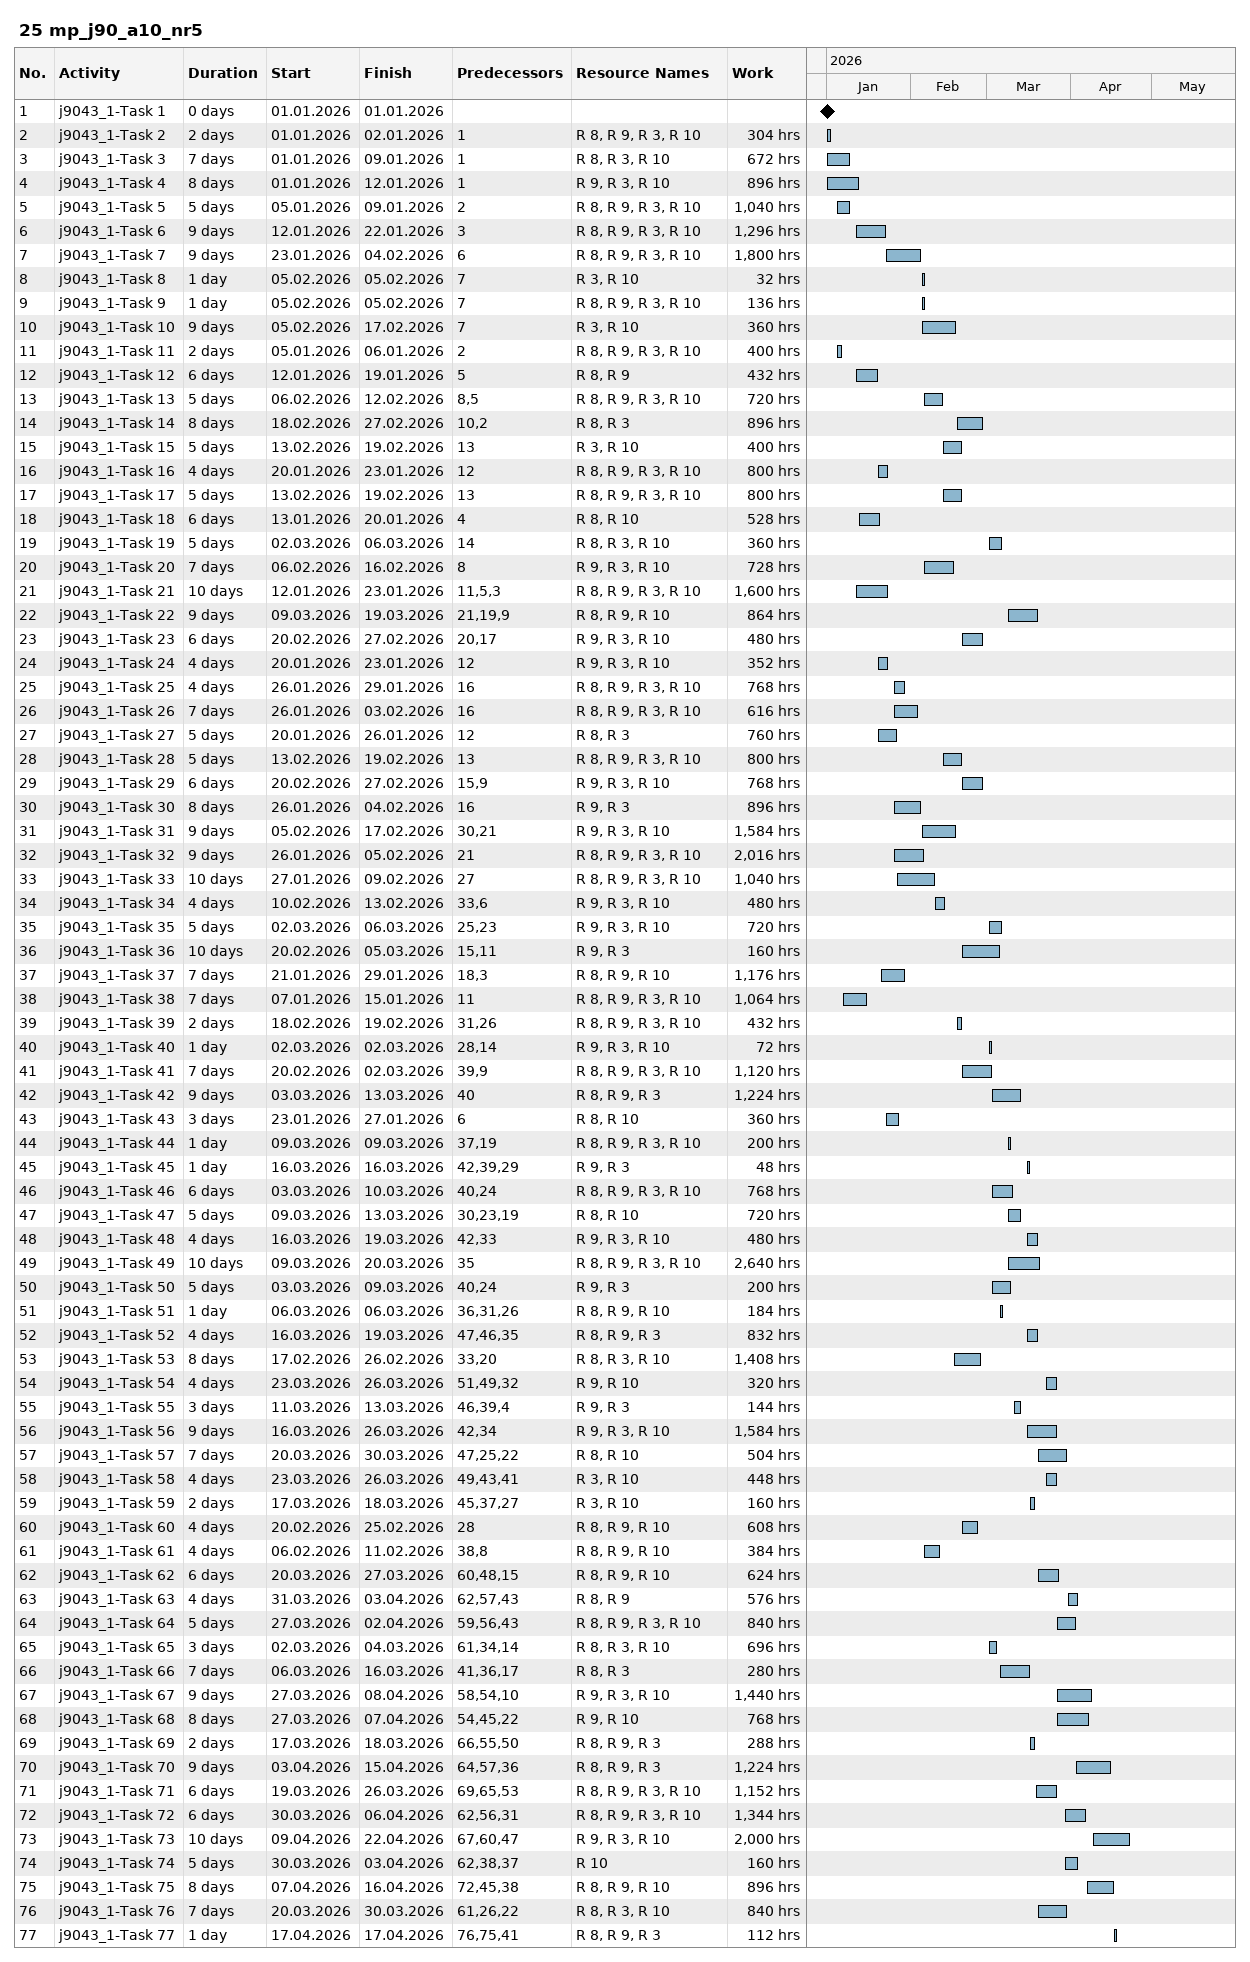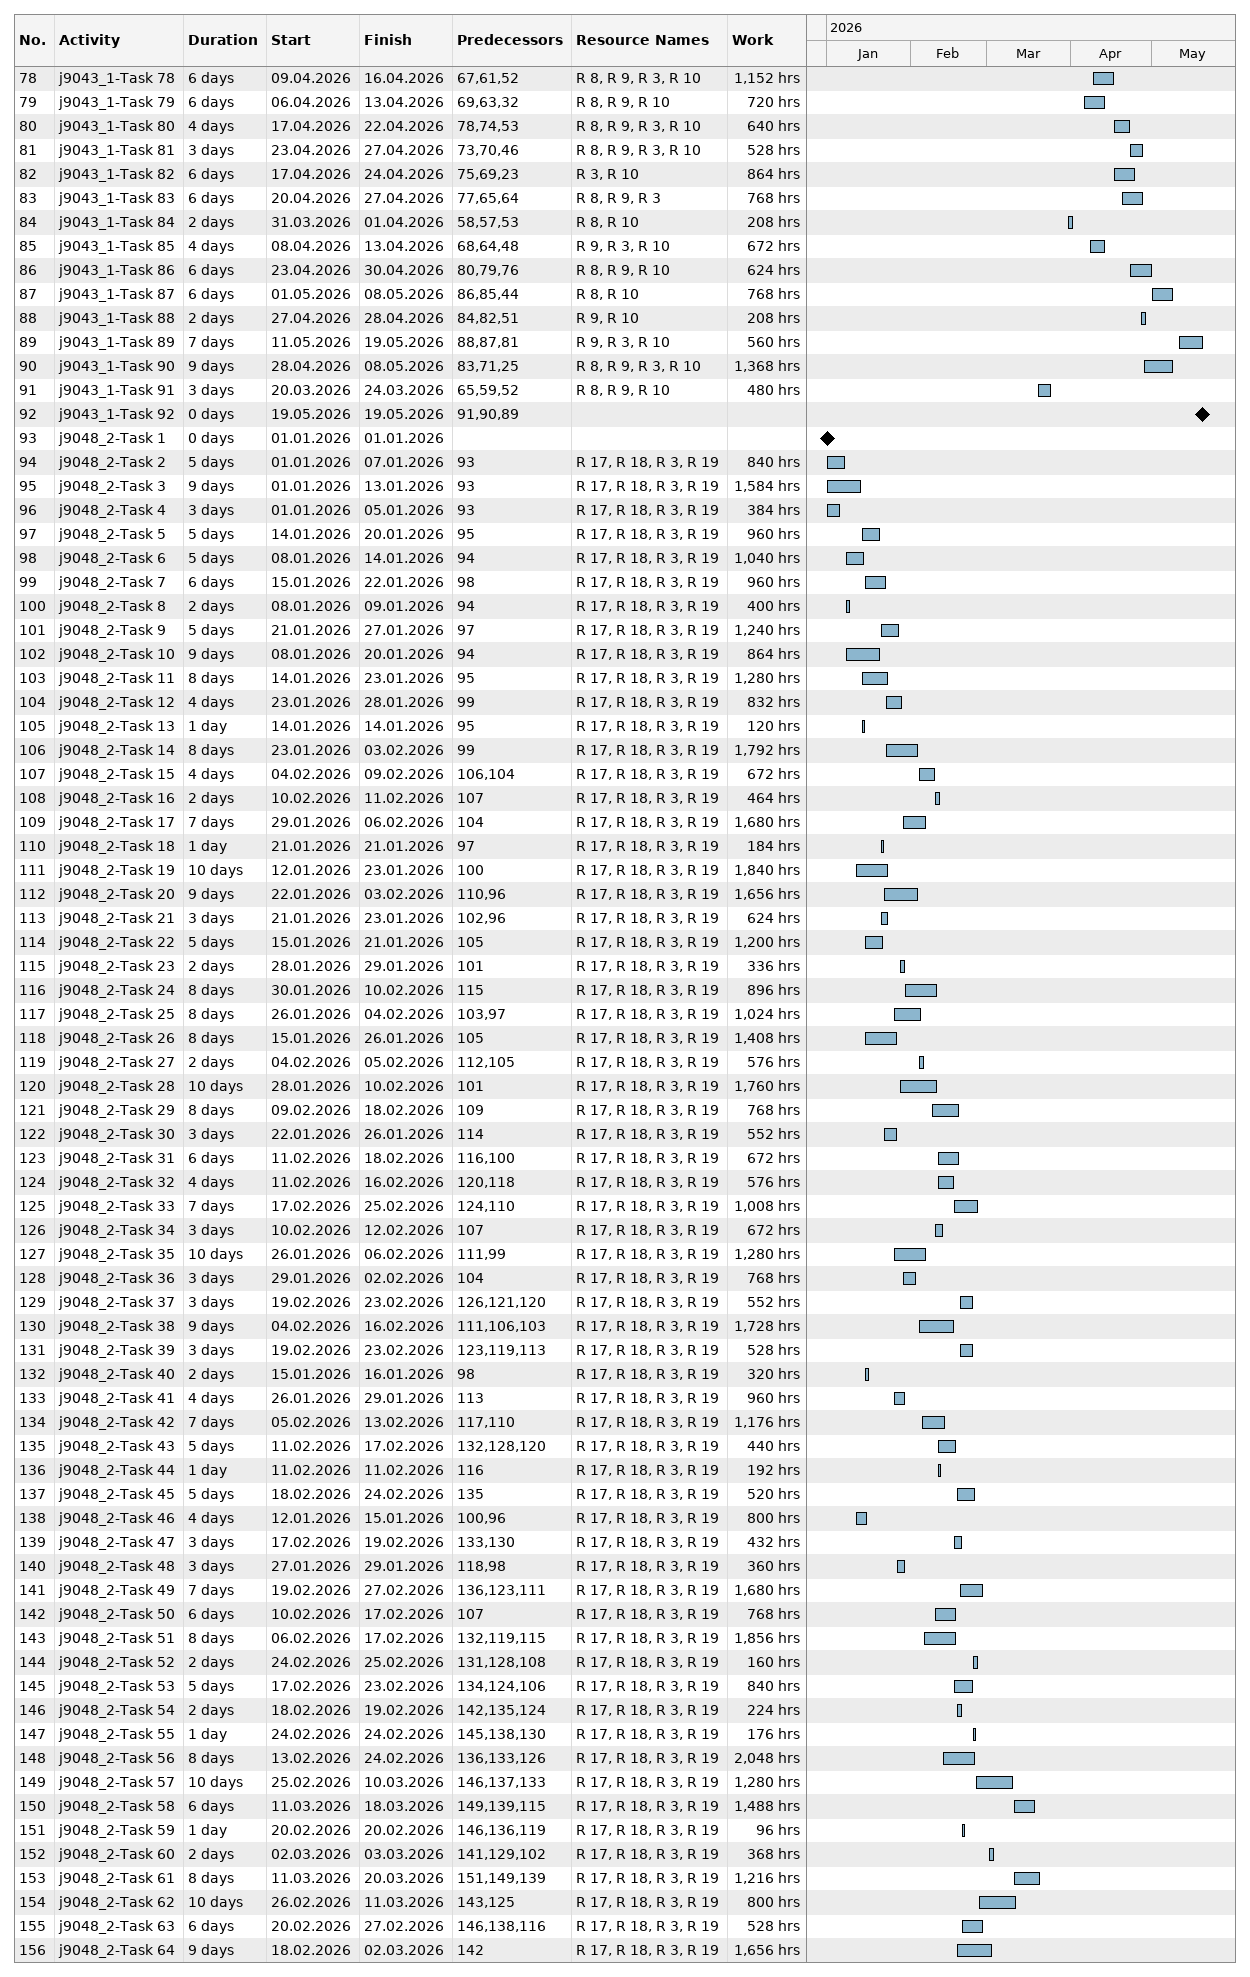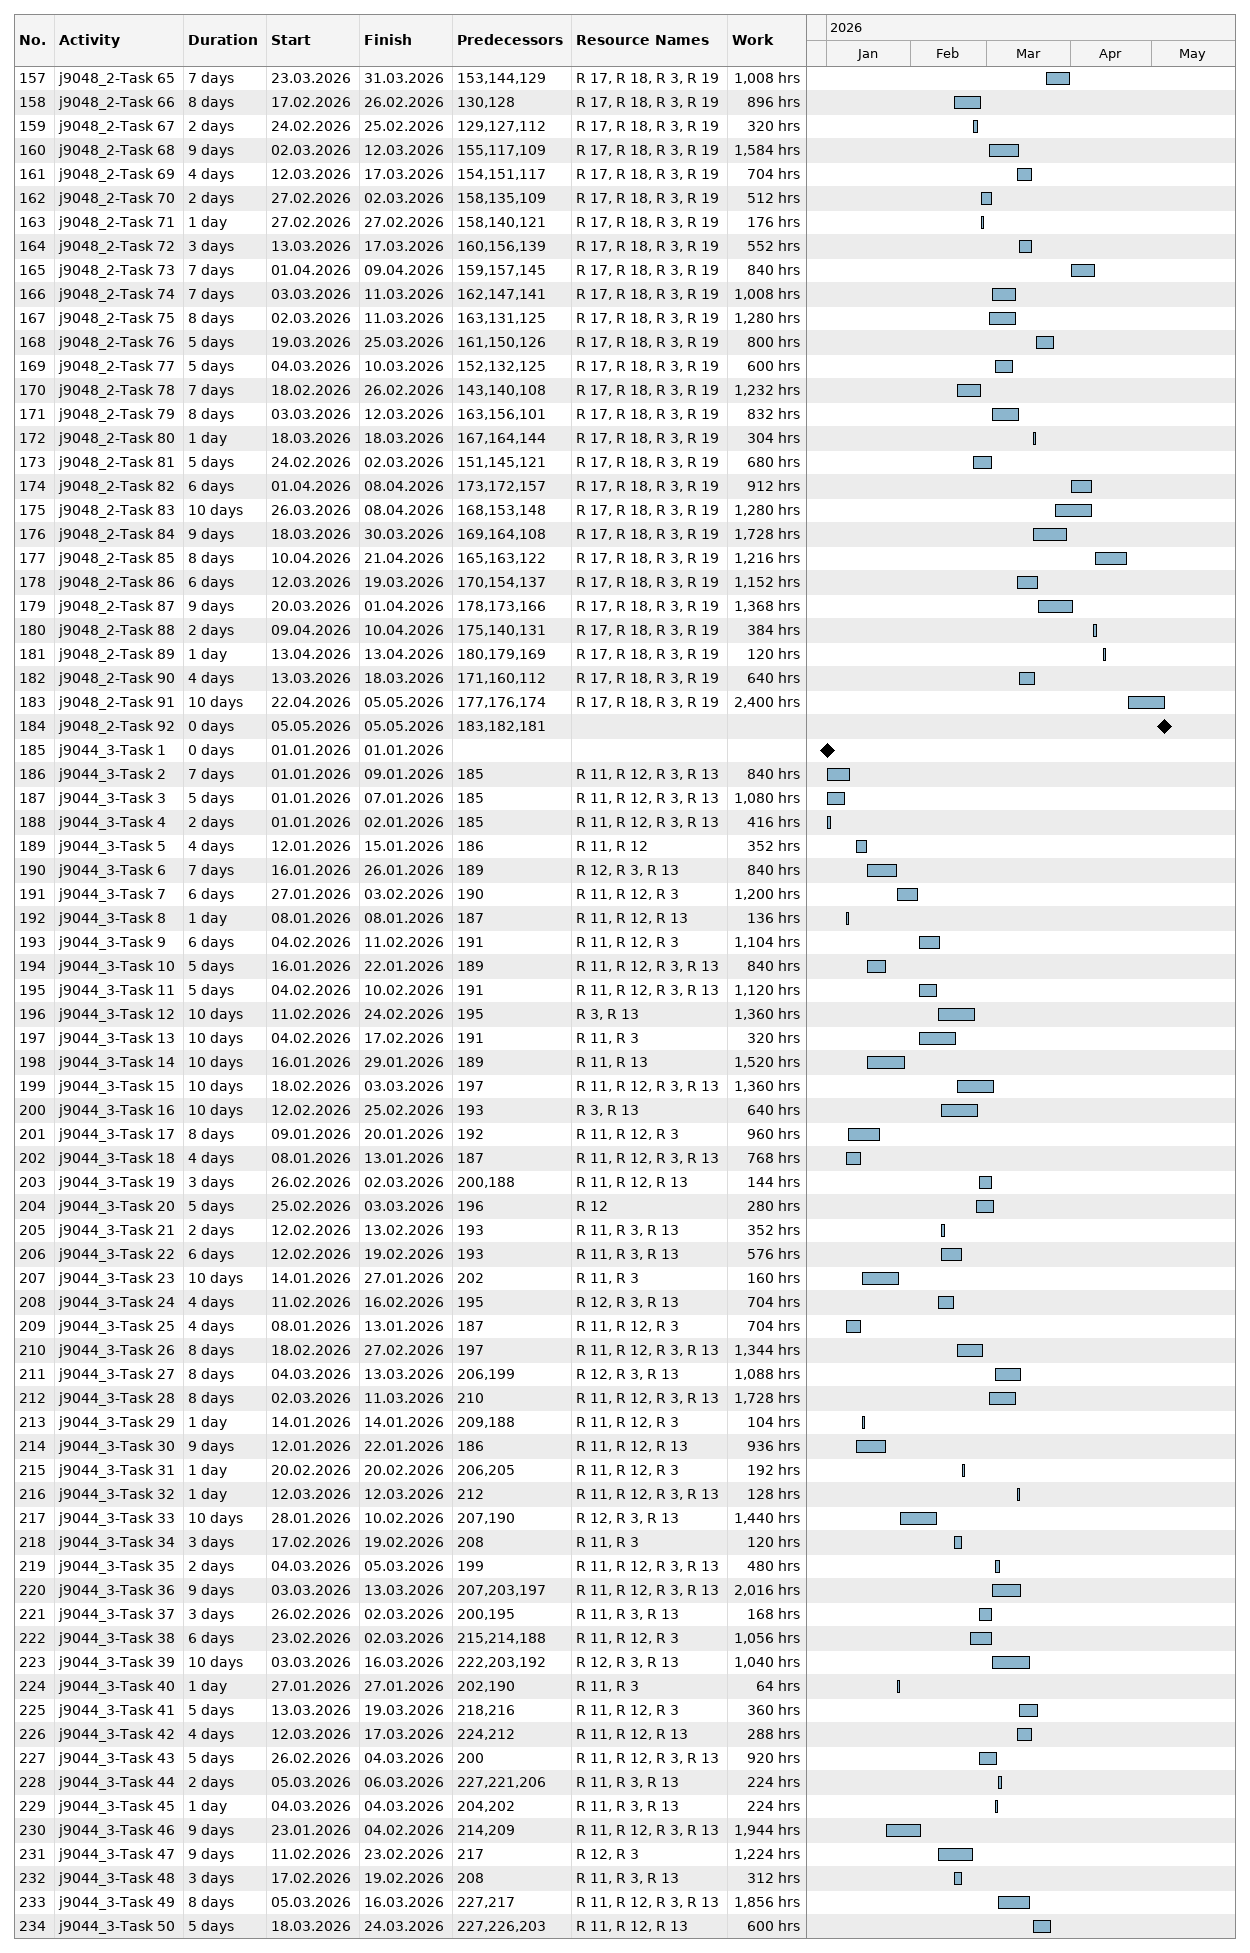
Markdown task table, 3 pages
25 mp_j90_a10_nr5

| ID | Task | Duration | Start | Finish | Predecessors | Resources | Work (h) |
|---|---|---|---|---|---|---|---|
| 1 | j9043_1-Task 1 | 0d | 2026-01-01 | 2026-01-01 |  |  |  |
| 2 | j9043_1-Task 2 | 2d | 2026-01-01 | 2026-01-02 | 1 | R 8, R 9, R 3, R 10 | 304 |
| 3 | j9043_1-Task 3 | 7d | 2026-01-01 | 2026-01-09 | 1 | R 8, R 3, R 10 | 672 |
| 4 | j9043_1-Task 4 | 8d | 2026-01-01 | 2026-01-12 | 1 | R 9, R 3, R 10 | 896 |
| 5 | j9043_1-Task 5 | 5d | 2026-01-05 | 2026-01-09 | 2 | R 8, R 9, R 3, R 10 | 1040 |
| 6 | j9043_1-Task 6 | 9d | 2026-01-12 | 2026-01-22 | 3 | R 8, R 9, R 3, R 10 | 1296 |
| 7 | j9043_1-Task 7 | 9d | 2026-01-23 | 2026-02-04 | 6 | R 8, R 9, R 3, R 10 | 1800 |
| 8 | j9043_1-Task 8 | 1d | 2026-02-05 | 2026-02-05 | 7 | R 3, R 10 | 32 |
| 9 | j9043_1-Task 9 | 1d | 2026-02-05 | 2026-02-05 | 7 | R 8, R 9, R 3, R 10 | 136 |
| 10 | j9043_1-Task 10 | 9d | 2026-02-05 | 2026-02-17 | 7 | R 3, R 10 | 360 |
| 11 | j9043_1-Task 11 | 2d | 2026-01-05 | 2026-01-06 | 2 | R 8, R 9, R 3, R 10 | 400 |
| 12 | j9043_1-Task 12 | 6d | 2026-01-12 | 2026-01-19 | 5 | R 8, R 9 | 432 |
| 13 | j9043_1-Task 13 | 5d | 2026-02-06 | 2026-02-12 | 8, 5 | R 8, R 9, R 3, R 10 | 720 |
| 14 | j9043_1-Task 14 | 8d | 2026-02-18 | 2026-02-27 | 10, 2 | R 8, R 3 | 896 |
| 15 | j9043_1-Task 15 | 5d | 2026-02-13 | 2026-02-19 | 13 | R 3, R 10 | 400 |
| 16 | j9043_1-Task 16 | 4d | 2026-01-20 | 2026-01-23 | 12 | R 8, R 9, R 3, R 10 | 800 |
| 17 | j9043_1-Task 17 | 5d | 2026-02-13 | 2026-02-19 | 13 | R 8, R 9, R 3, R 10 | 800 |
| 18 | j9043_1-Task 18 | 6d | 2026-01-13 | 2026-01-20 | 4 | R 8, R 10 | 528 |
| 19 | j9043_1-Task 19 | 5d | 2026-03-02 | 2026-03-06 | 14 | R 8, R 3, R 10 | 360 |
| 20 | j9043_1-Task 20 | 7d | 2026-02-06 | 2026-02-16 | 8 | R 9, R 3, R 10 | 728 |
| 21 | j9043_1-Task 21 | 10d | 2026-01-12 | 2026-01-23 | 11, 5, 3 | R 8, R 9, R 3, R 10 | 1600 |
| 22 | j9043_1-Task 22 | 9d | 2026-03-09 | 2026-03-19 | 21, 19, 9 | R 8, R 9, R 10 | 864 |
| 23 | j9043_1-Task 23 | 6d | 2026-02-20 | 2026-02-27 | 20, 17 | R 9, R 3, R 10 | 480 |
| 24 | j9043_1-Task 24 | 4d | 2026-01-20 | 2026-01-23 | 12 | R 9, R 3, R 10 | 352 |
| 25 | j9043_1-Task 25 | 4d | 2026-01-26 | 2026-01-29 | 16 | R 8, R 9, R 3, R 10 | 768 |
| 26 | j9043_1-Task 26 | 7d | 2026-01-26 | 2026-02-03 | 16 | R 8, R 9, R 3, R 10 | 616 |
| 27 | j9043_1-Task 27 | 5d | 2026-01-20 | 2026-01-26 | 12 | R 8, R 3 | 760 |
| 28 | j9043_1-Task 28 | 5d | 2026-02-13 | 2026-02-19 | 13 | R 8, R 9, R 3, R 10 | 800 |
| 29 | j9043_1-Task 29 | 6d | 2026-02-20 | 2026-02-27 | 15, 9 | R 9, R 3, R 10 | 768 |
| 30 | j9043_1-Task 30 | 8d | 2026-01-26 | 2026-02-04 | 16 | R 9, R 3 | 896 |
| 31 | j9043_1-Task 31 | 9d | 2026-02-05 | 2026-02-17 | 30, 21 | R 9, R 3, R 10 | 1584 |
| 32 | j9043_1-Task 32 | 9d | 2026-01-26 | 2026-02-05 | 21 | R 8, R 9, R 3, R 10 | 2016 |
| 33 | j9043_1-Task 33 | 10d | 2026-01-27 | 2026-02-09 | 27 | R 8, R 9, R 3, R 10 | 1040 |
| 34 | j9043_1-Task 34 | 4d | 2026-02-10 | 2026-02-13 | 33, 6 | R 9, R 3, R 10 | 480 |
| 35 | j9043_1-Task 35 | 5d | 2026-03-02 | 2026-03-06 | 25, 23 | R 9, R 3, R 10 | 720 |
| 36 | j9043_1-Task 36 | 10d | 2026-02-20 | 2026-03-05 | 15, 11 | R 9, R 3 | 160 |
| 37 | j9043_1-Task 37 | 7d | 2026-01-21 | 2026-01-29 | 18, 3 | R 8, R 9, R 10 | 1176 |
| 38 | j9043_1-Task 38 | 7d | 2026-01-07 | 2026-01-15 | 11 | R 8, R 9, R 3, R 10 | 1064 |
| 39 | j9043_1-Task 39 | 2d | 2026-02-18 | 2026-02-19 | 31, 26 | R 8, R 9, R 3, R 10 | 432 |
| 40 | j9043_1-Task 40 | 1d | 2026-03-02 | 2026-03-02 | 28, 14 | R 9, R 3, R 10 | 72 |
| 41 | j9043_1-Task 41 | 7d | 2026-02-20 | 2026-03-02 | 39, 9 | R 8, R 9, R 3, R 10 | 1120 |
| 42 | j9043_1-Task 42 | 9d | 2026-03-03 | 2026-03-13 | 40 | R 8, R 9, R 3 | 1224 |
| 43 | j9043_1-Task 43 | 3d | 2026-01-23 | 2026-01-27 | 6 | R 8, R 10 | 360 |
| 44 | j9043_1-Task 44 | 1d | 2026-03-09 | 2026-03-09 | 37, 19 | R 8, R 9, R 3, R 10 | 200 |
| 45 | j9043_1-Task 45 | 1d | 2026-03-16 | 2026-03-16 | 42, 39, 29 | R 9, R 3 | 48 |
| 46 | j9043_1-Task 46 | 6d | 2026-03-03 | 2026-03-10 | 40, 24 | R 8, R 9, R 3, R 10 | 768 |
| 47 | j9043_1-Task 47 | 5d | 2026-03-09 | 2026-03-13 | 30, 23, 19 | R 8, R 10 | 720 |
| 48 | j9043_1-Task 48 | 4d | 2026-03-16 | 2026-03-19 | 42, 33 | R 9, R 3, R 10 | 480 |
| 49 | j9043_1-Task 49 | 10d | 2026-03-09 | 2026-03-20 | 35 | R 8, R 9, R 3, R 10 | 2640 |
| 50 | j9043_1-Task 50 | 5d | 2026-03-03 | 2026-03-09 | 40, 24 | R 9, R 3 | 200 |
| 51 | j9043_1-Task 51 | 1d | 2026-03-06 | 2026-03-06 | 36, 31, 26 | R 8, R 9, R 10 | 184 |
| 52 | j9043_1-Task 52 | 4d | 2026-03-16 | 2026-03-19 | 47, 46, 35 | R 8, R 9, R 3 | 832 |
| 53 | j9043_1-Task 53 | 8d | 2026-02-17 | 2026-02-26 | 33, 20 | R 8, R 3, R 10 | 1408 |
| 54 | j9043_1-Task 54 | 4d | 2026-03-23 | 2026-03-26 | 51, 49, 32 | R 9, R 10 | 320 |
| 55 | j9043_1-Task 55 | 3d | 2026-03-11 | 2026-03-13 | 46, 39, 4 | R 9, R 3 | 144 |
| 56 | j9043_1-Task 56 | 9d | 2026-03-16 | 2026-03-26 | 42, 34 | R 9, R 3, R 10 | 1584 |
| 57 | j9043_1-Task 57 | 7d | 2026-03-20 | 2026-03-30 | 47, 25, 22 | R 8, R 10 | 504 |
| 58 | j9043_1-Task 58 | 4d | 2026-03-23 | 2026-03-26 | 49, 43, 41 | R 3, R 10 | 448 |
| 59 | j9043_1-Task 59 | 2d | 2026-03-17 | 2026-03-18 | 45, 37, 27 | R 3, R 10 | 160 |
| 60 | j9043_1-Task 60 | 4d | 2026-02-20 | 2026-02-25 | 28 | R 8, R 9, R 10 | 608 |
| 61 | j9043_1-Task 61 | 4d | 2026-02-06 | 2026-02-11 | 38, 8 | R 8, R 9, R 10 | 384 |
| 62 | j9043_1-Task 62 | 6d | 2026-03-20 | 2026-03-27 | 60, 48, 15 | R 8, R 9, R 10 | 624 |
| 63 | j9043_1-Task 63 | 4d | 2026-03-31 | 2026-04-03 | 62, 57, 43 | R 8, R 9 | 576 |
| 64 | j9043_1-Task 64 | 5d | 2026-03-27 | 2026-04-02 | 59, 56, 43 | R 8, R 9, R 3, R 10 | 840 |
| 65 | j9043_1-Task 65 | 3d | 2026-03-02 | 2026-03-04 | 61, 34, 14 | R 8, R 3, R 10 | 696 |
| 66 | j9043_1-Task 66 | 7d | 2026-03-06 | 2026-03-16 | 41, 36, 17 | R 8, R 3 | 280 |
| 67 | j9043_1-Task 67 | 9d | 2026-03-27 | 2026-04-08 | 58, 54, 10 | R 9, R 3, R 10 | 1440 |
| 68 | j9043_1-Task 68 | 8d | 2026-03-27 | 2026-04-07 | 54, 45, 22 | R 9, R 10 | 768 |
| 69 | j9043_1-Task 69 | 2d | 2026-03-17 | 2026-03-18 | 66, 55, 50 | R 8, R 9, R 3 | 288 |
| 70 | j9043_1-Task 70 | 9d | 2026-04-03 | 2026-04-15 | 64, 57, 36 | R 8, R 9, R 3 | 1224 |
| 71 | j9043_1-Task 71 | 6d | 2026-03-19 | 2026-03-26 | 69, 65, 53 | R 8, R 9, R 3, R 10 | 1152 |
| 72 | j9043_1-Task 72 | 6d | 2026-03-30 | 2026-04-06 | 62, 56, 31 | R 8, R 9, R 3, R 10 | 1344 |
| 73 | j9043_1-Task 73 | 10d | 2026-04-09 | 2026-04-22 | 67, 60, 47 | R 9, R 3, R 10 | 2000 |
| 74 | j9043_1-Task 74 | 5d | 2026-03-30 | 2026-04-03 | 62, 38, 37 | R 10 | 160 |
| 75 | j9043_1-Task 75 | 8d | 2026-04-07 | 2026-04-16 | 72, 45, 38 | R 8, R 9, R 10 | 896 |
| 76 | j9043_1-Task 76 | 7d | 2026-03-20 | 2026-03-30 | 61, 26, 22 | R 8, R 3, R 10 | 840 |
| 77 | j9043_1-Task 77 | 1d | 2026-04-17 | 2026-04-17 | 76, 75, 41 | R 8, R 9, R 3 | 112 |
| 78 | j9043_1-Task 78 | 6d | 2026-04-09 | 2026-04-16 | 67, 61, 52 | R 8, R 9, R 3, R 10 | 1152 |
| 79 | j9043_1-Task 79 | 6d | 2026-04-06 | 2026-04-13 | 69, 63, 32 | R 8, R 9, R 10 | 720 |
| 80 | j9043_1-Task 80 | 4d | 2026-04-17 | 2026-04-22 | 78, 74, 53 | R 8, R 9, R 3, R 10 | 640 |
| 81 | j9043_1-Task 81 | 3d | 2026-04-23 | 2026-04-27 | 73, 70, 46 | R 8, R 9, R 3, R 10 | 528 |
| 82 | j9043_1-Task 82 | 6d | 2026-04-17 | 2026-04-24 | 75, 69, 23 | R 3, R 10 | 864 |
| 83 | j9043_1-Task 83 | 6d | 2026-04-20 | 2026-04-27 | 77, 65, 64 | R 8, R 9, R 3 | 768 |
| 84 | j9043_1-Task 84 | 2d | 2026-03-31 | 2026-04-01 | 58, 57, 53 | R 8, R 10 | 208 |
| 85 | j9043_1-Task 85 | 4d | 2026-04-08 | 2026-04-13 | 68, 64, 48 | R 9, R 3, R 10 | 672 |
| 86 | j9043_1-Task 86 | 6d | 2026-04-23 | 2026-04-30 | 80, 79, 76 | R 8, R 9, R 10 | 624 |
| 87 | j9043_1-Task 87 | 6d | 2026-05-01 | 2026-05-08 | 86, 85, 44 | R 8, R 10 | 768 |
| 88 | j9043_1-Task 88 | 2d | 2026-04-27 | 2026-04-28 | 84, 82, 51 | R 9, R 10 | 208 |
| 89 | j9043_1-Task 89 | 7d | 2026-05-11 | 2026-05-19 | 88, 87, 81 | R 9, R 3, R 10 | 560 |
| 90 | j9043_1-Task 90 | 9d | 2026-04-28 | 2026-05-08 | 83, 71, 25 | R 8, R 9, R 3, R 10 | 1368 |
| 91 | j9043_1-Task 91 | 3d | 2026-03-20 | 2026-03-24 | 65, 59, 52 | R 8, R 9, R 10 | 480 |
| 92 | j9043_1-Task 92 | 0d | 2026-05-19 | 2026-05-19 | 91, 90, 89 |  |  |
| 93 | j9048_2-Task 1 | 0d | 2026-01-01 | 2026-01-01 |  |  |  |
| 94 | j9048_2-Task 2 | 5d | 2026-01-01 | 2026-01-07 | 93 | R 17, R 18, R 3, R 19 | 840 |
| 95 | j9048_2-Task 3 | 9d | 2026-01-01 | 2026-01-13 | 93 | R 17, R 18, R 3, R 19 | 1584 |
| 96 | j9048_2-Task 4 | 3d | 2026-01-01 | 2026-01-05 | 93 | R 17, R 18, R 3, R 19 | 384 |
| 97 | j9048_2-Task 5 | 5d | 2026-01-14 | 2026-01-20 | 95 | R 17, R 18, R 3, R 19 | 960 |
| 98 | j9048_2-Task 6 | 5d | 2026-01-08 | 2026-01-14 | 94 | R 17, R 18, R 3, R 19 | 1040 |
| 99 | j9048_2-Task 7 | 6d | 2026-01-15 | 2026-01-22 | 98 | R 17, R 18, R 3, R 19 | 960 |
| 100 | j9048_2-Task 8 | 2d | 2026-01-08 | 2026-01-09 | 94 | R 17, R 18, R 3, R 19 | 400 |
| 101 | j9048_2-Task 9 | 5d | 2026-01-21 | 2026-01-27 | 97 | R 17, R 18, R 3, R 19 | 1240 |
| 102 | j9048_2-Task 10 | 9d | 2026-01-08 | 2026-01-20 | 94 | R 17, R 18, R 3, R 19 | 864 |
| 103 | j9048_2-Task 11 | 8d | 2026-01-14 | 2026-01-23 | 95 | R 17, R 18, R 3, R 19 | 1280 |
| 104 | j9048_2-Task 12 | 4d | 2026-01-23 | 2026-01-28 | 99 | R 17, R 18, R 3, R 19 | 832 |
| 105 | j9048_2-Task 13 | 1d | 2026-01-14 | 2026-01-14 | 95 | R 17, R 18, R 3, R 19 | 120 |
| 106 | j9048_2-Task 14 | 8d | 2026-01-23 | 2026-02-03 | 99 | R 17, R 18, R 3, R 19 | 1792 |
| 107 | j9048_2-Task 15 | 4d | 2026-02-04 | 2026-02-09 | 106, 104 | R 17, R 18, R 3, R 19 | 672 |
| 108 | j9048_2-Task 16 | 2d | 2026-02-10 | 2026-02-11 | 107 | R 17, R 18, R 3, R 19 | 464 |
| 109 | j9048_2-Task 17 | 7d | 2026-01-29 | 2026-02-06 | 104 | R 17, R 18, R 3, R 19 | 1680 |
| 110 | j9048_2-Task 18 | 1d | 2026-01-21 | 2026-01-21 | 97 | R 17, R 18, R 3, R 19 | 184 |
| 111 | j9048_2-Task 19 | 10d | 2026-01-12 | 2026-01-23 | 100 | R 17, R 18, R 3, R 19 | 1840 |
| 112 | j9048_2-Task 20 | 9d | 2026-01-22 | 2026-02-03 | 110, 96 | R 17, R 18, R 3, R 19 | 1656 |
| 113 | j9048_2-Task 21 | 3d | 2026-01-21 | 2026-01-23 | 102, 96 | R 17, R 18, R 3, R 19 | 624 |
| 114 | j9048_2-Task 22 | 5d | 2026-01-15 | 2026-01-21 | 105 | R 17, R 18, R 3, R 19 | 1200 |
| 115 | j9048_2-Task 23 | 2d | 2026-01-28 | 2026-01-29 | 101 | R 17, R 18, R 3, R 19 | 336 |
| 116 | j9048_2-Task 24 | 8d | 2026-01-30 | 2026-02-10 | 115 | R 17, R 18, R 3, R 19 | 896 |
| 117 | j9048_2-Task 25 | 8d | 2026-01-26 | 2026-02-04 | 103, 97 | R 17, R 18, R 3, R 19 | 1024 |
| 118 | j9048_2-Task 26 | 8d | 2026-01-15 | 2026-01-26 | 105 | R 17, R 18, R 3, R 19 | 1408 |
| 119 | j9048_2-Task 27 | 2d | 2026-02-04 | 2026-02-05 | 112, 105 | R 17, R 18, R 3, R 19 | 576 |
| 120 | j9048_2-Task 28 | 10d | 2026-01-28 | 2026-02-10 | 101 | R 17, R 18, R 3, R 19 | 1760 |
| 121 | j9048_2-Task 29 | 8d | 2026-02-09 | 2026-02-18 | 109 | R 17, R 18, R 3, R 19 | 768 |
| 122 | j9048_2-Task 30 | 3d | 2026-01-22 | 2026-01-26 | 114 | R 17, R 18, R 3, R 19 | 552 |
| 123 | j9048_2-Task 31 | 6d | 2026-02-11 | 2026-02-18 | 116, 100 | R 17, R 18, R 3, R 19 | 672 |
| 124 | j9048_2-Task 32 | 4d | 2026-02-11 | 2026-02-16 | 120, 118 | R 17, R 18, R 3, R 19 | 576 |
| 125 | j9048_2-Task 33 | 7d | 2026-02-17 | 2026-02-25 | 124, 110 | R 17, R 18, R 3, R 19 | 1008 |
| 126 | j9048_2-Task 34 | 3d | 2026-02-10 | 2026-02-12 | 107 | R 17, R 18, R 3, R 19 | 672 |
| 127 | j9048_2-Task 35 | 10d | 2026-01-26 | 2026-02-06 | 111, 99 | R 17, R 18, R 3, R 19 | 1280 |
| 128 | j9048_2-Task 36 | 3d | 2026-01-29 | 2026-02-02 | 104 | R 17, R 18, R 3, R 19 | 768 |
| 129 | j9048_2-Task 37 | 3d | 2026-02-19 | 2026-02-23 | 126, 121, 120 | R 17, R 18, R 3, R 19 | 552 |
| 130 | j9048_2-Task 38 | 9d | 2026-02-04 | 2026-02-16 | 111, 106, 103 | R 17, R 18, R 3, R 19 | 1728 |
| 131 | j9048_2-Task 39 | 3d | 2026-02-19 | 2026-02-23 | 123, 119, 113 | R 17, R 18, R 3, R 19 | 528 |
| 132 | j9048_2-Task 40 | 2d | 2026-01-15 | 2026-01-16 | 98 | R 17, R 18, R 3, R 19 | 320 |
| 133 | j9048_2-Task 41 | 4d | 2026-01-26 | 2026-01-29 | 113 | R 17, R 18, R 3, R 19 | 960 |
| 134 | j9048_2-Task 42 | 7d | 2026-02-05 | 2026-02-13 | 117, 110 | R 17, R 18, R 3, R 19 | 1176 |
| 135 | j9048_2-Task 43 | 5d | 2026-02-11 | 2026-02-17 | 132, 128, 120 | R 17, R 18, R 3, R 19 | 440 |
| 136 | j9048_2-Task 44 | 1d | 2026-02-11 | 2026-02-11 | 116 | R 17, R 18, R 3, R 19 | 192 |
| 137 | j9048_2-Task 45 | 5d | 2026-02-18 | 2026-02-24 | 135 | R 17, R 18, R 3, R 19 | 520 |
| 138 | j9048_2-Task 46 | 4d | 2026-01-12 | 2026-01-15 | 100, 96 | R 17, R 18, R 3, R 19 | 800 |
| 139 | j9048_2-Task 47 | 3d | 2026-02-17 | 2026-02-19 | 133, 130 | R 17, R 18, R 3, R 19 | 432 |
| 140 | j9048_2-Task 48 | 3d | 2026-01-27 | 2026-01-29 | 118, 98 | R 17, R 18, R 3, R 19 | 360 |
| 141 | j9048_2-Task 49 | 7d | 2026-02-19 | 2026-02-27 | 136, 123, 111 | R 17, R 18, R 3, R 19 | 1680 |
| 142 | j9048_2-Task 50 | 6d | 2026-02-10 | 2026-02-17 | 107 | R 17, R 18, R 3, R 19 | 768 |
| 143 | j9048_2-Task 51 | 8d | 2026-02-06 | 2026-02-17 | 132, 119, 115 | R 17, R 18, R 3, R 19 | 1856 |
| 144 | j9048_2-Task 52 | 2d | 2026-02-24 | 2026-02-25 | 131, 128, 108 | R 17, R 18, R 3, R 19 | 160 |
| 145 | j9048_2-Task 53 | 5d | 2026-02-17 | 2026-02-23 | 134, 124, 106 | R 17, R 18, R 3, R 19 | 840 |
| 146 | j9048_2-Task 54 | 2d | 2026-02-18 | 2026-02-19 | 142, 135, 124 | R 17, R 18, R 3, R 19 | 224 |
| 147 | j9048_2-Task 55 | 1d | 2026-02-24 | 2026-02-24 | 145, 138, 130 | R 17, R 18, R 3, R 19 | 176 |
| 148 | j9048_2-Task 56 | 8d | 2026-02-13 | 2026-02-24 | 136, 133, 126 | R 17, R 18, R 3, R 19 | 2048 |
| 149 | j9048_2-Task 57 | 10d | 2026-02-25 | 2026-03-10 | 146, 137, 133 | R 17, R 18, R 3, R 19 | 1280 |
| 150 | j9048_2-Task 58 | 6d | 2026-03-11 | 2026-03-18 | 149, 139, 115 | R 17, R 18, R 3, R 19 | 1488 |
| 151 | j9048_2-Task 59 | 1d | 2026-02-20 | 2026-02-20 | 146, 136, 119 | R 17, R 18, R 3, R 19 | 96 |
| 152 | j9048_2-Task 60 | 2d | 2026-03-02 | 2026-03-03 | 141, 129, 102 | R 17, R 18, R 3, R 19 | 368 |
| 153 | j9048_2-Task 61 | 8d | 2026-03-11 | 2026-03-20 | 151, 149, 139 | R 17, R 18, R 3, R 19 | 1216 |
| 154 | j9048_2-Task 62 | 10d | 2026-02-26 | 2026-03-11 | 143, 125 | R 17, R 18, R 3, R 19 | 800 |
| 155 | j9048_2-Task 63 | 6d | 2026-02-20 | 2026-02-27 | 146, 138, 116 | R 17, R 18, R 3, R 19 | 528 |
| 156 | j9048_2-Task 64 | 9d | 2026-02-18 | 2026-03-02 | 142 | R 17, R 18, R 3, R 19 | 1656 |
| 157 | j9048_2-Task 65 | 7d | 2026-03-23 | 2026-03-31 | 153, 144, 129 | R 17, R 18, R 3, R 19 | 1008 |
| 158 | j9048_2-Task 66 | 8d | 2026-02-17 | 2026-02-26 | 130, 128 | R 17, R 18, R 3, R 19 | 896 |
| 159 | j9048_2-Task 67 | 2d | 2026-02-24 | 2026-02-25 | 129, 127, 112 | R 17, R 18, R 3, R 19 | 320 |
| 160 | j9048_2-Task 68 | 9d | 2026-03-02 | 2026-03-12 | 155, 117, 109 | R 17, R 18, R 3, R 19 | 1584 |
| 161 | j9048_2-Task 69 | 4d | 2026-03-12 | 2026-03-17 | 154, 151, 117 | R 17, R 18, R 3, R 19 | 704 |
| 162 | j9048_2-Task 70 | 2d | 2026-02-27 | 2026-03-02 | 158, 135, 109 | R 17, R 18, R 3, R 19 | 512 |
| 163 | j9048_2-Task 71 | 1d | 2026-02-27 | 2026-02-27 | 158, 140, 121 | R 17, R 18, R 3, R 19 | 176 |
| 164 | j9048_2-Task 72 | 3d | 2026-03-13 | 2026-03-17 | 160, 156, 139 | R 17, R 18, R 3, R 19 | 552 |
| 165 | j9048_2-Task 73 | 7d | 2026-04-01 | 2026-04-09 | 159, 157, 145 | R 17, R 18, R 3, R 19 | 840 |
| 166 | j9048_2-Task 74 | 7d | 2026-03-03 | 2026-03-11 | 162, 147, 141 | R 17, R 18, R 3, R 19 | 1008 |
| 167 | j9048_2-Task 75 | 8d | 2026-03-02 | 2026-03-11 | 163, 131, 125 | R 17, R 18, R 3, R 19 | 1280 |
| 168 | j9048_2-Task 76 | 5d | 2026-03-19 | 2026-03-25 | 161, 150, 126 | R 17, R 18, R 3, R 19 | 800 |
| 169 | j9048_2-Task 77 | 5d | 2026-03-04 | 2026-03-10 | 152, 132, 125 | R 17, R 18, R 3, R 19 | 600 |
| 170 | j9048_2-Task 78 | 7d | 2026-02-18 | 2026-02-26 | 143, 140, 108 | R 17, R 18, R 3, R 19 | 1232 |
| 171 | j9048_2-Task 79 | 8d | 2026-03-03 | 2026-03-12 | 163, 156, 101 | R 17, R 18, R 3, R 19 | 832 |
| 172 | j9048_2-Task 80 | 1d | 2026-03-18 | 2026-03-18 | 167, 164, 144 | R 17, R 18, R 3, R 19 | 304 |
| 173 | j9048_2-Task 81 | 5d | 2026-02-24 | 2026-03-02 | 151, 145, 121 | R 17, R 18, R 3, R 19 | 680 |
| 174 | j9048_2-Task 82 | 6d | 2026-04-01 | 2026-04-08 | 173, 172, 157 | R 17, R 18, R 3, R 19 | 912 |
| 175 | j9048_2-Task 83 | 10d | 2026-03-26 | 2026-04-08 | 168, 153, 148 | R 17, R 18, R 3, R 19 | 1280 |
| 176 | j9048_2-Task 84 | 9d | 2026-03-18 | 2026-03-30 | 169, 164, 108 | R 17, R 18, R 3, R 19 | 1728 |
| 177 | j9048_2-Task 85 | 8d | 2026-04-10 | 2026-04-21 | 165, 163, 122 | R 17, R 18, R 3, R 19 | 1216 |
| 178 | j9048_2-Task 86 | 6d | 2026-03-12 | 2026-03-19 | 170, 154, 137 | R 17, R 18, R 3, R 19 | 1152 |
| 179 | j9048_2-Task 87 | 9d | 2026-03-20 | 2026-04-01 | 178, 173, 166 | R 17, R 18, R 3, R 19 | 1368 |
| 180 | j9048_2-Task 88 | 2d | 2026-04-09 | 2026-04-10 | 175, 140, 131 | R 17, R 18, R 3, R 19 | 384 |
| 181 | j9048_2-Task 89 | 1d | 2026-04-13 | 2026-04-13 | 180, 179, 169 | R 17, R 18, R 3, R 19 | 120 |
| 182 | j9048_2-Task 90 | 4d | 2026-03-13 | 2026-03-18 | 171, 160, 112 | R 17, R 18, R 3, R 19 | 640 |
| 183 | j9048_2-Task 91 | 10d | 2026-04-22 | 2026-05-05 | 177, 176, 174 | R 17, R 18, R 3, R 19 | 2400 |
| 184 | j9048_2-Task 92 | 0d | 2026-05-05 | 2026-05-05 | 183, 182, 181 |  |  |
| 185 | j9044_3-Task 1 | 0d | 2026-01-01 | 2026-01-01 |  |  |  |
| 186 | j9044_3-Task 2 | 7d | 2026-01-01 | 2026-01-09 | 185 | R 11, R 12, R 3, R 13 | 840 |
| 187 | j9044_3-Task 3 | 5d | 2026-01-01 | 2026-01-07 | 185 | R 11, R 12, R 3, R 13 | 1080 |
| 188 | j9044_3-Task 4 | 2d | 2026-01-01 | 2026-01-02 | 185 | R 11, R 12, R 3, R 13 | 416 |
| 189 | j9044_3-Task 5 | 4d | 2026-01-12 | 2026-01-15 | 186 | R 11, R 12 | 352 |
| 190 | j9044_3-Task 6 | 7d | 2026-01-16 | 2026-01-26 | 189 | R 12, R 3, R 13 | 840 |
| 191 | j9044_3-Task 7 | 6d | 2026-01-27 | 2026-02-03 | 190 | R 11, R 12, R 3 | 1200 |
| 192 | j9044_3-Task 8 | 1d | 2026-01-08 | 2026-01-08 | 187 | R 11, R 12, R 13 | 136 |
| 193 | j9044_3-Task 9 | 6d | 2026-02-04 | 2026-02-11 | 191 | R 11, R 12, R 3 | 1104 |
| 194 | j9044_3-Task 10 | 5d | 2026-01-16 | 2026-01-22 | 189 | R 11, R 12, R 3, R 13 | 840 |
| 195 | j9044_3-Task 11 | 5d | 2026-02-04 | 2026-02-10 | 191 | R 11, R 12, R 3, R 13 | 1120 |
| 196 | j9044_3-Task 12 | 10d | 2026-02-11 | 2026-02-24 | 195 | R 3, R 13 | 1360 |
| 197 | j9044_3-Task 13 | 10d | 2026-02-04 | 2026-02-17 | 191 | R 11, R 3 | 320 |
| 198 | j9044_3-Task 14 | 10d | 2026-01-16 | 2026-01-29 | 189 | R 11, R 13 | 1520 |
| 199 | j9044_3-Task 15 | 10d | 2026-02-18 | 2026-03-03 | 197 | R 11, R 12, R 3, R 13 | 1360 |
| 200 | j9044_3-Task 16 | 10d | 2026-02-12 | 2026-02-25 | 193 | R 3, R 13 | 640 |
| 201 | j9044_3-Task 17 | 8d | 2026-01-09 | 2026-01-20 | 192 | R 11, R 12, R 3 | 960 |
| 202 | j9044_3-Task 18 | 4d | 2026-01-08 | 2026-01-13 | 187 | R 11, R 12, R 3, R 13 | 768 |
| 203 | j9044_3-Task 19 | 3d | 2026-02-26 | 2026-03-02 | 200, 188 | R 11, R 12, R 13 | 144 |
| 204 | j9044_3-Task 20 | 5d | 2026-02-25 | 2026-03-03 | 196 | R 12 | 280 |
| 205 | j9044_3-Task 21 | 2d | 2026-02-12 | 2026-02-13 | 193 | R 11, R 3, R 13 | 352 |
| 206 | j9044_3-Task 22 | 6d | 2026-02-12 | 2026-02-19 | 193 | R 11, R 3, R 13 | 576 |
| 207 | j9044_3-Task 23 | 10d | 2026-01-14 | 2026-01-27 | 202 | R 11, R 3 | 160 |
| 208 | j9044_3-Task 24 | 4d | 2026-02-11 | 2026-02-16 | 195 | R 12, R 3, R 13 | 704 |
| 209 | j9044_3-Task 25 | 4d | 2026-01-08 | 2026-01-13 | 187 | R 11, R 12, R 3 | 704 |
| 210 | j9044_3-Task 26 | 8d | 2026-02-18 | 2026-02-27 | 197 | R 11, R 12, R 3, R 13 | 1344 |
| 211 | j9044_3-Task 27 | 8d | 2026-03-04 | 2026-03-13 | 206, 199 | R 12, R 3, R 13 | 1088 |
| 212 | j9044_3-Task 28 | 8d | 2026-03-02 | 2026-03-11 | 210 | R 11, R 12, R 3, R 13 | 1728 |
| 213 | j9044_3-Task 29 | 1d | 2026-01-14 | 2026-01-14 | 209, 188 | R 11, R 12, R 3 | 104 |
| 214 | j9044_3-Task 30 | 9d | 2026-01-12 | 2026-01-22 | 186 | R 11, R 12, R 13 | 936 |
| 215 | j9044_3-Task 31 | 1d | 2026-02-20 | 2026-02-20 | 206, 205 | R 11, R 12, R 3 | 192 |
| 216 | j9044_3-Task 32 | 1d | 2026-03-12 | 2026-03-12 | 212 | R 11, R 12, R 3, R 13 | 128 |
| 217 | j9044_3-Task 33 | 10d | 2026-01-28 | 2026-02-10 | 207, 190 | R 12, R 3, R 13 | 1440 |
| 218 | j9044_3-Task 34 | 3d | 2026-02-17 | 2026-02-19 | 208 | R 11, R 3 | 120 |
| 219 | j9044_3-Task 35 | 2d | 2026-03-04 | 2026-03-05 | 199 | R 11, R 12, R 3, R 13 | 480 |
| 220 | j9044_3-Task 36 | 9d | 2026-03-03 | 2026-03-13 | 207, 203, 197 | R 11, R 12, R 3, R 13 | 2016 |
| 221 | j9044_3-Task 37 | 3d | 2026-02-26 | 2026-03-02 | 200, 195 | R 11, R 3, R 13 | 168 |
| 222 | j9044_3-Task 38 | 6d | 2026-02-23 | 2026-03-02 | 215, 214, 188 | R 11, R 12, R 3 | 1056 |
| 223 | j9044_3-Task 39 | 10d | 2026-03-03 | 2026-03-16 | 222, 203, 192 | R 12, R 3, R 13 | 1040 |
| 224 | j9044_3-Task 40 | 1d | 2026-01-27 | 2026-01-27 | 202, 190 | R 11, R 3 | 64 |
| 225 | j9044_3-Task 41 | 5d | 2026-03-13 | 2026-03-19 | 218, 216 | R 11, R 12, R 3 | 360 |
| 226 | j9044_3-Task 42 | 4d | 2026-03-12 | 2026-03-17 | 224, 212 | R 11, R 12, R 13 | 288 |
| 227 | j9044_3-Task 43 | 5d | 2026-02-26 | 2026-03-04 | 200 | R 11, R 12, R 3, R 13 | 920 |
| 228 | j9044_3-Task 44 | 2d | 2026-03-05 | 2026-03-06 | 227, 221, 206 | R 11, R 3, R 13 | 224 |
| 229 | j9044_3-Task 45 | 1d | 2026-03-04 | 2026-03-04 | 204, 202 | R 11, R 3, R 13 | 224 |
| 230 | j9044_3-Task 46 | 9d | 2026-01-23 | 2026-02-04 | 214, 209 | R 11, R 12, R 3, R 13 | 1944 |
| 231 | j9044_3-Task 47 | 9d | 2026-02-11 | 2026-02-23 | 217 | R 12, R 3 | 1224 |
| 232 | j9044_3-Task 48 | 3d | 2026-02-17 | 2026-02-19 | 208 | R 11, R 3, R 13 | 312 |
| 233 | j9044_3-Task 49 | 8d | 2026-03-05 | 2026-03-16 | 227, 217 | R 11, R 12, R 3, R 13 | 1856 |
| 234 | j9044_3-Task 50 | 5d | 2026-03-18 | 2026-03-24 | 227, 226, 203 | R 11, R 12, R 13 | 600 |
